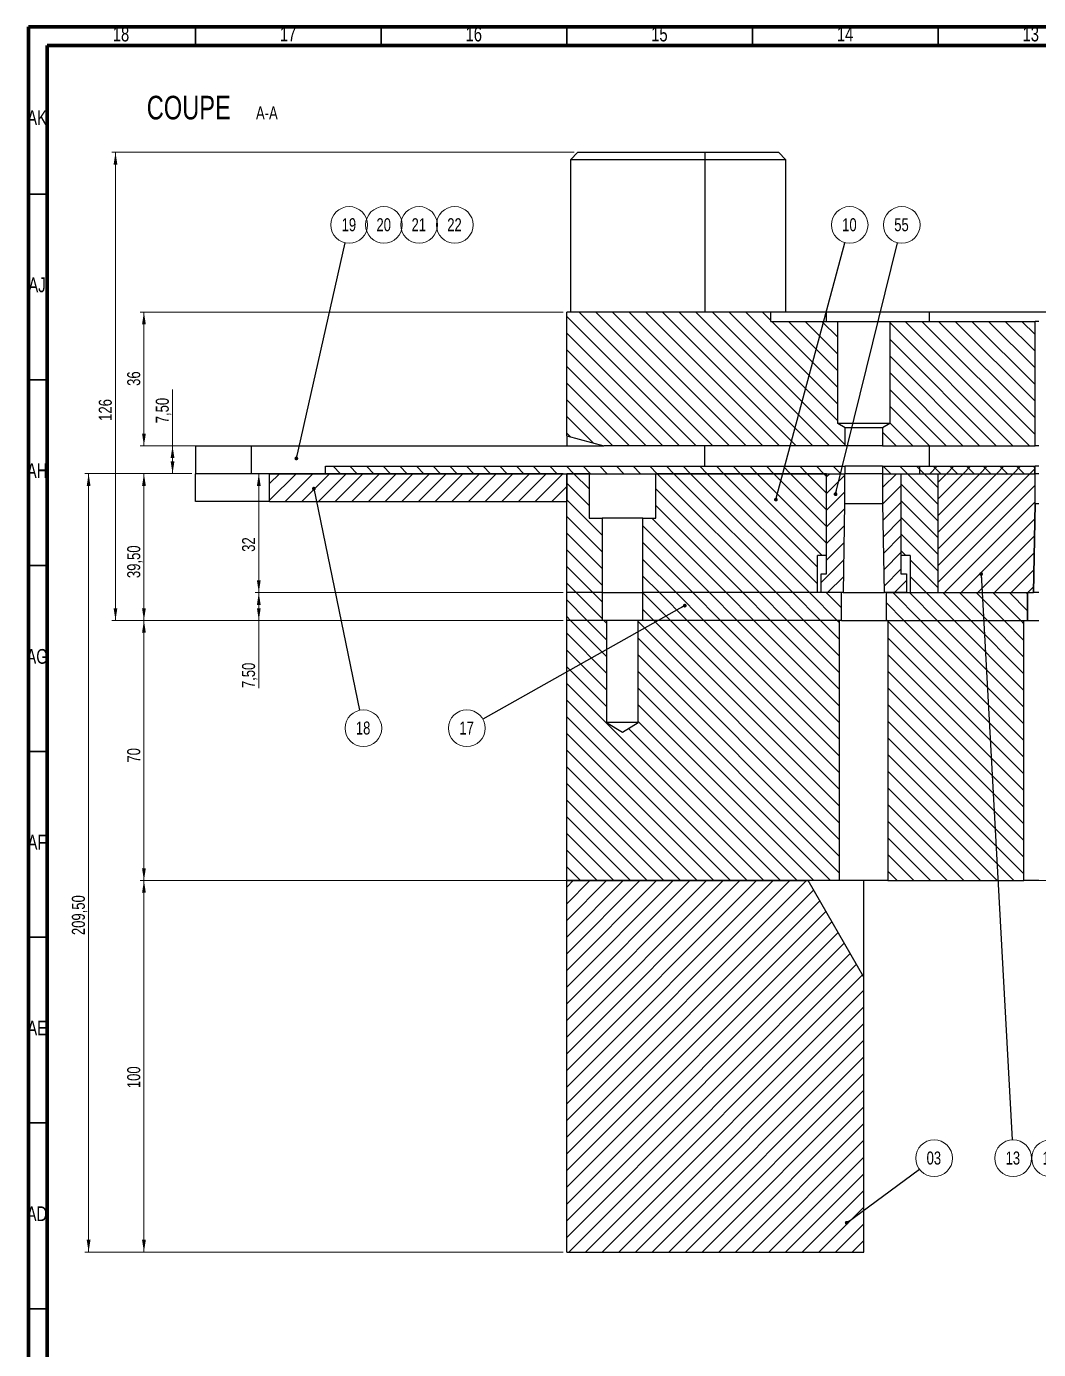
# Model space of a CAD drawing. Header units: millimetres. Extents: x 4 to 907, y 5 to 1495.
# Drawn here: x 4.5 to 277, y 1139 to 1495.1 of the extents above; entities that cross this region are included whole.
import ezdxf

# ---------------------------------------------------------------- set-up
doc = ezdxf.new("R2010")
doc.units = ezdxf.units.MM
doc.styles.add('SLDTEXTSTYLE0', font='TXT', dxfattribs={"width": 0.75})
doc.dimstyles.new('SLDDIMSTYLE0', dxfattribs={"dimtxt": 3.5, "dimasz": 3.302, "dimexe": 0, "dimexo": 0.0625, "dimgap": 0.875, "dimtad": 1, "dimrnd": 1e-09, "dimzin": 12, "dimdsep": 46, "dimtxsty": 'SLDTEXTSTYLE0', "dimsah": 1, "dimcen": 0.09, "dimadec": 0, "dimazin": 3, "dimtfac": 1, "dimtofl": 0, "dimtmove": 0, "dimatfit": 3, "dimfxl": 1, "dimfrac": 2, "dimtolj": 1, "dimtzin": 12, "dimarcsym": 0})
doc.dimstyles.new('SLDDIMSTYLE1', dxfattribs={"dimtxt": 0.18, "dimasz": 1.016, "dimexe": 0, "dimexo": 0.0625, "dimgap": 0, "dimtad": 0, "dimtih": 1, "dimtoh": 1, "dimdec": 0, "dimrnd": 1e-09, "dimzin": 0, "dimdsep": 46, "dimtxsty": 'Standard', "dimblk1": 'DOT', "dimblk2": 'DOT', "dimsah": 1, "dimcen": 0.09, "dimadec": 0, "dimazin": 0, "dimtfac": 1.016, "dimtdec": 0, "dimtofl": 0, "dimtmove": 0, "dimatfit": 3, "dimldrblk": 'DOT', "dimfxl": 1, "dimfrac": 2, "dimtolj": 1, "dimtzin": 0, "dimarcsym": 0})

# ---------------------------------------------------------------- blocks, each defined once
blk = doc.blocks.new('_D_3')
at = {"color": 7, "linetype": 'Continuous', "lineweight": 18}
for p, q in [((48.96, 1374.76), (20.2, 1374.76)), ((21.2, 1374.76), (21.2, 1165.26)), ((148.96, 1165.26), (20.2, 1165.26))]:
    blk.add_line(p, q, dxfattribs=at)
for points in [[(21.2, 1374.76), (20.69, 1371.45), (21.71, 1371.45)], [(21.2, 1165.26), (21.71, 1168.56), (20.69, 1168.56)]]:
    blk.add_solid(points, dxfattribs=at)
at = {"color": 7, "linetype": 'Continuous', "lineweight": 18, "insert": (16.69, 1250.57), "char_height": 3.5, "attachment_point": 1, "rotation": 90, "style": 'SLDTEXTSTYLE0'}
blk.add_mtext('209,50', dxfattribs=at)
blk = doc.blocks.new('_D_4')
at = {"color": 7, "linetype": 'Continuous', "lineweight": 18}
for p, q in [((148.96, 1265.26), (35.1, 1265.26)), ((36.1, 1165.26), (36.1, 1265.26)), ((148.96, 1165.26), (35.1, 1165.26))]:
    blk.add_line(p, q, dxfattribs=at)
for points in [[(36.1, 1265.26), (35.59, 1261.95), (36.61, 1261.95)], [(36.1, 1165.26), (36.61, 1168.56), (35.59, 1168.56)]]:
    blk.add_solid(points, dxfattribs=at)
at = {"color": 7, "linetype": 'Continuous', "lineweight": 18, "insert": (31.59, 1209.38), "char_height": 3.5, "attachment_point": 1, "rotation": 90, "style": 'SLDTEXTSTYLE0'}
blk.add_mtext('100', dxfattribs=at)
blk = doc.blocks.new('_D_5')
at = {"color": 7, "linetype": 'Continuous', "lineweight": 18}
for p, q in [((148.96, 1335.26), (35.1, 1335.26)), ((36.1, 1265.26), (36.1, 1335.26)), ((643.96, 1265.26), (35.1, 1265.26))]:
    blk.add_line(p, q, dxfattribs=at)
for points in [[(36.1, 1335.26), (35.59, 1331.95), (36.61, 1331.95)], [(36.1, 1265.26), (36.61, 1268.56), (35.59, 1268.56)]]:
    blk.add_solid(points, dxfattribs=at)
at = {"color": 7, "linetype": 'Continuous', "lineweight": 18, "insert": (31.59, 1297), "char_height": 3.5, "attachment_point": 1, "rotation": 90, "style": 'SLDTEXTSTYLE0'}
blk.add_mtext('70', dxfattribs=at)
blk = doc.blocks.new('_D_6')
at = {"color": 7, "linetype": 'Continuous', "lineweight": 18}
for p, q in [((148.96, 1342.76), (66.03, 1342.76)), ((67.03, 1335.26), (67.03, 1342.76)), ((148.96, 1335.26), (66.03, 1335.26)), ((67.03, 1335.26), (67.03, 1317.05))]:
    blk.add_line(p, q, dxfattribs=at)
for points in [[(67.03, 1342.76), (66.53, 1339.45), (67.54, 1339.45)], [(67.03, 1335.26), (67.54, 1338.56), (66.53, 1338.56)]]:
    blk.add_solid(points, dxfattribs=at)
at = {"color": 7, "linetype": 'Continuous', "lineweight": 18, "insert": (62.52, 1317.05), "char_height": 3.5, "attachment_point": 1, "rotation": 90, "style": 'SLDTEXTSTYLE0'}
blk.add_mtext('7,50', dxfattribs=at)
blk = doc.blocks.new('_D_7')
at = {"color": 7, "linetype": 'Continuous', "lineweight": 18}
for p, q in [((148.96, 1374.76), (66.03, 1374.76)), ((67.03, 1342.76), (67.03, 1374.76)), ((148.96, 1342.76), (66.03, 1342.76))]:
    blk.add_line(p, q, dxfattribs=at)
for points in [[(67.03, 1374.76), (66.53, 1371.45), (67.54, 1371.45)], [(67.03, 1342.76), (67.54, 1346.06), (66.53, 1346.06)]]:
    blk.add_solid(points, dxfattribs=at)
at = {"color": 7, "linetype": 'Continuous', "lineweight": 18, "insert": (62.52, 1353.73), "char_height": 3.5, "attachment_point": 1, "rotation": 90, "style": 'SLDTEXTSTYLE0'}
blk.add_mtext('32', dxfattribs=at)
blk = doc.blocks.new('_D_8')
at = {"color": 7, "linetype": 'Continuous', "lineweight": 18}
for p, q in [((48.96, 1374.76), (35.1, 1374.76)), ((36.1, 1374.76), (36.1, 1335.26)), ((148.96, 1335.26), (35.1, 1335.26))]:
    blk.add_line(p, q, dxfattribs=at)
for points in [[(36.1, 1374.76), (35.59, 1371.45), (36.61, 1371.45)], [(36.1, 1335.26), (36.61, 1338.56), (35.59, 1338.56)]]:
    blk.add_solid(points, dxfattribs=at)
at = {"color": 7, "linetype": 'Continuous', "lineweight": 18, "insert": (31.59, 1346.66), "char_height": 3.5, "attachment_point": 1, "rotation": 90, "style": 'SLDTEXTSTYLE0'}
blk.add_mtext('39,50', dxfattribs=at)
blk = doc.blocks.new('_D_9')
at = {"color": 7, "linetype": 'Continuous', "lineweight": 18}
for p, q in [((148.96, 1418.26), (35.1, 1418.26)), ((36.1, 1418.26), (36.1, 1382.26)), ((148.96, 1382.26), (35.1, 1382.26))]:
    blk.add_line(p, q, dxfattribs=at)
for points in [[(36.1, 1418.26), (35.59, 1414.95), (36.61, 1414.95)], [(36.1, 1382.26), (36.61, 1385.56), (35.59, 1385.56)]]:
    blk.add_solid(points, dxfattribs=at)
at = {"color": 7, "linetype": 'Continuous', "lineweight": 18, "insert": (31.59, 1398.39), "char_height": 3.5, "attachment_point": 1, "rotation": 90, "style": 'SLDTEXTSTYLE0'}
blk.add_mtext('36', dxfattribs=at)
blk = doc.blocks.new('_D_10')
at = {"color": 7, "linetype": 'Continuous', "lineweight": 18}
for p, q in [((43.8, 1382.26), (43.8, 1397.38)), ((48.96, 1382.26), (42.8, 1382.26)), ((43.8, 1382.26), (43.8, 1374.76)), ((48.96, 1374.76), (42.8, 1374.76))]:
    blk.add_line(p, q, dxfattribs=at)
for points in [[(43.8, 1382.26), (43.29, 1378.95), (44.31, 1378.95)], [(43.8, 1374.76), (44.31, 1378.06), (43.29, 1378.06)]]:
    blk.add_solid(points, dxfattribs=at)
at = {"color": 7, "linetype": 'Continuous', "lineweight": 18, "insert": (39.29, 1388.33), "char_height": 3.5, "attachment_point": 1, "rotation": 90, "style": 'SLDTEXTSTYLE0'}
blk.add_mtext('7,50', dxfattribs=at)
blk = doc.blocks.new('_D_11')
at = {"color": 7, "linetype": 'Continuous', "lineweight": 18}
for p, q in [((151.96, 1461.26), (27.44, 1461.26)), ((28.44, 1461.26), (28.44, 1335.26)), ((148.96, 1335.26), (27.44, 1335.26))]:
    blk.add_line(p, q, dxfattribs=at)
for points in [[(28.44, 1461.26), (27.93, 1457.95), (28.94, 1457.95)], [(28.44, 1335.26), (28.94, 1338.56), (27.93, 1338.56)]]:
    blk.add_solid(points, dxfattribs=at)
at = {"color": 7, "linetype": 'Continuous', "lineweight": 18, "insert": (23.93, 1388.98), "char_height": 3.5, "attachment_point": 1, "rotation": 90, "style": 'SLDTEXTSTYLE0'}
blk.add_mtext('126', dxfattribs=at)
blk = doc.blocks.new('SW_NOTE_24')
at = {"color": 0, "linetype": 'Continuous', "lineweight": 0, "attachment_point": 2, "style": 'SLDTEXTSTYLE0'}
for s, insert, char_height in [('COUPE', (14.59, 8.19), 6.35), ('A-A', (35.62, 5.35), 3.5)]:
    blk.add_mtext(s, dxfattribs=dict(at, insert=insert, char_height=char_height))
blk = doc.blocks.new('SW_NOTE_26')
at = {"color": 0, "linetype": 'Continuous', "lineweight": 0}
blk.add_circle((3.97, 2.93), 4.94, dxfattribs=at)
at = {"color": 0, "linetype": 'Continuous', "lineweight": 0, "insert": (3.9, 4.74), "char_height": 3.5, "attachment_point": 2, "style": 'SLDTEXTSTYLE0'}
blk.add_mtext('03', dxfattribs=at)
blk = doc.blocks.new('_Dot')
at = {"color": 0, "linetype": 'ByBlock', "lineweight": -2}
blk.add_line((-0.5, 0), (-1, 0), dxfattribs=at)
at = {"color": 0, "linetype": 'ByBlock', "const_width": 0.5}
blk.add_lwpolyline([(-0.25, 0, 1), (0.25, 0, 1)], format="xyb", close=True, dxfattribs=at)
blk = doc.blocks.new('SW_NOTE_30')
at = {"color": 0, "linetype": 'Continuous', "lineweight": 0}
blk.add_circle((1.28, 4.77), 4.94, dxfattribs=at)
at = {"color": 0, "linetype": 'Continuous', "lineweight": 0, "insert": (1.21, 6.58), "char_height": 3.5, "attachment_point": 2, "style": 'SLDTEXTSTYLE0'}
blk.add_mtext('10', dxfattribs=at)
blk = doc.blocks.new('SW_NOTE_33')
at = {"color": 0, "linetype": 'Continuous', "lineweight": 0}
blk.add_circle((0.27, -4.93), 4.94, dxfattribs=at)
at = {"color": 0, "linetype": 'Continuous', "lineweight": 0, "insert": (0.2, -3.12), "char_height": 3.5, "attachment_point": 2, "style": 'SLDTEXTSTYLE0'}
blk.add_mtext('13', dxfattribs=at)
blk = doc.blocks.new('SW_NOTE_34')
at = {"color": 0, "linetype": 'Continuous', "lineweight": 0}
blk.add_circle((2.59, 2.7), 4.94, dxfattribs=at)
at = {"color": 0, "linetype": 'Continuous', "lineweight": 0, "insert": (2.52, 4.51), "char_height": 3.5, "attachment_point": 2, "style": 'SLDTEXTSTYLE0'}
blk.add_mtext('15', dxfattribs=at)
blk = doc.blocks.new('SW_NOTE_37')
at = {"color": 0, "linetype": 'Continuous', "lineweight": 0}
blk.add_circle((-4.31, -2.42), 4.94, dxfattribs=at)
at = {"color": 0, "linetype": 'Continuous', "lineweight": 0, "insert": (-4.38, -0.61), "char_height": 3.5, "attachment_point": 2, "style": 'SLDTEXTSTYLE0'}
blk.add_mtext('17', dxfattribs=at)
blk = doc.blocks.new('SW_NOTE_38')
at = {"color": 0, "linetype": 'Continuous', "lineweight": 0}
blk.add_circle((1, -4.84), 4.94, dxfattribs=at)
at = {"color": 0, "linetype": 'Continuous', "lineweight": 0, "insert": (0.93, -3.03), "char_height": 3.5, "attachment_point": 2, "style": 'SLDTEXTSTYLE0'}
blk.add_mtext('18', dxfattribs=at)
blk = doc.blocks.new('SW_NOTE_39')
at = {"color": 0, "linetype": 'Continuous', "lineweight": 0}
blk.add_circle((1.09, 4.82), 4.94, dxfattribs=at)
at = {"color": 0, "linetype": 'Continuous', "lineweight": 0, "insert": (1.02, 6.63), "char_height": 3.5, "attachment_point": 2, "style": 'SLDTEXTSTYLE0'}
blk.add_mtext('19', dxfattribs=at)
blk = doc.blocks.new('SW_NOTE_40')
at = {"color": 0, "linetype": 'Continuous', "lineweight": 0}
blk.add_circle((2.59, 2.7), 4.94, dxfattribs=at)
at = {"color": 0, "linetype": 'Continuous', "lineweight": 0, "insert": (2.52, 4.51), "char_height": 3.5, "attachment_point": 2, "style": 'SLDTEXTSTYLE0'}
blk.add_mtext('20', dxfattribs=at)
blk = doc.blocks.new('SW_NOTE_41')
at = {"color": 0, "linetype": 'Continuous', "lineweight": 0}
blk.add_circle((2.59, 2.7), 4.94, dxfattribs=at)
at = {"color": 0, "linetype": 'Continuous', "lineweight": 0, "insert": (2.52, 4.51), "char_height": 3.5, "attachment_point": 2, "style": 'SLDTEXTSTYLE0'}
blk.add_mtext('21', dxfattribs=at)
blk = doc.blocks.new('SW_NOTE_42')
at = {"color": 0, "linetype": 'Continuous', "lineweight": 0}
blk.add_circle((2.59, 2.7), 4.94, dxfattribs=at)
at = {"color": 0, "linetype": 'Continuous', "lineweight": 0, "insert": (2.52, 4.51), "char_height": 3.5, "attachment_point": 2, "style": 'SLDTEXTSTYLE0'}
blk.add_mtext('22', dxfattribs=at)
blk = doc.blocks.new('SW_NOTE_51')
at = {"color": 0, "linetype": 'Continuous', "lineweight": 0}
blk.add_circle((1.18, 4.8), 4.94, dxfattribs=at)
at = {"color": 0, "linetype": 'Continuous', "lineweight": 0, "insert": (1.11, 6.61), "char_height": 3.5, "attachment_point": 2, "style": 'SLDTEXTSTYLE0'}
blk.add_mtext('55', dxfattribs=at)

msp = doc.modelspace()

# ---------------------------------------------------------------- hatches: boundary and pattern name
at = {"linetype": 'Continuous', "lineweight": 18}
h = msp.add_hatch(dxfattribs=at)
h.set_pattern_fill('ANSI31', angle=90, style=0)
h.paths.add_polyline_path([(159.958, 1382.257), (224.908, 1382.257), (224.908, 1387.085), (222.958, 1388.257), (222.958, 1415.757), (204.958, 1415.757), (204.958, 1418.257), (149.958, 1418.257), (149.958, 1384.936)], flags=0)
h = msp.add_hatch(dxfattribs=at)
h.set_pattern_fill('ANSI31', angle=90, style=0)
h.paths.add_polyline_path([(235.008, 1387.085), (235.008, 1382.257), (276.087, 1382.257), (276.087, 1415.757), (236.958, 1415.757), (236.958, 1388.257)], flags=0)
h = msp.add_hatch(dxfattribs=at)
h.set_pattern_fill('ANSI31', style=0)
h.paths.add_polyline_path([(69.958, 1374.757), (69.958, 1367.257), (149.958, 1367.257), (149.958, 1374.757)], flags=0)
h = msp.add_hatch(dxfattribs=at)
h.set_pattern_fill('ANSI31', angle=90, style=0)
h.paths.add_polyline_path([(84.958, 1376.757), (84.958, 1374.757), (224.908, 1374.757), (224.908, 1376.757)], flags=0)
h = msp.add_hatch(dxfattribs=at)
h.set_pattern_fill('ANSI31', angle=90, style=0)
h.paths.add_polyline_path([(149.958, 1374.757), (149.958, 1342.757), (159.458, 1342.757), (159.458, 1362.757), (155.958, 1362.757), (155.958, 1374.757)], flags=0)
h = msp.add_hatch(dxfattribs=at)
h.set_pattern_fill('ANSI31', angle=90, style=0)
h.paths.add_polyline_path([(170.458, 1342.757), (217.458, 1342.757), (217.458, 1352.757), (219.958, 1352.757), (219.958, 1374.757), (173.958, 1374.757), (173.958, 1362.757), (170.458, 1362.757)], flags=0)
h = msp.add_hatch(dxfattribs=at)
h.set_pattern_fill('ANSI31', style=0)
h.paths.add_polyline_path([(218.458, 1347.757), (218.458, 1342.757), (224.389, 1342.757), (224.808, 1366.757), (224.808, 1374.757), (219.958, 1374.757), (219.958, 1347.757)], flags=0)
h = msp.add_hatch(dxfattribs=at)
h.set_pattern_fill('ANSI31', angle=90, style=0)
h.paths.add_polyline_path([(276.087, 1376.757), (235.008, 1376.757), (235.008, 1374.757), (276.087, 1374.757)], flags=0)
h = msp.add_hatch(dxfattribs=at)
h.set_pattern_fill('ANSI31', style=0)
h.paths.add_polyline_path([(241.458, 1342.757), (241.458, 1347.757), (239.958, 1347.757), (239.958, 1374.757), (235.108, 1374.757), (235.108, 1366.757), (235.526, 1342.757)], flags=0)
h = msp.add_hatch(dxfattribs=at)
h.set_pattern_fill('ANSI31', angle=90, style=0)
h.paths.add_polyline_path([(249.958, 1374.757), (239.958, 1374.757), (239.958, 1352.757), (242.458, 1352.757), (242.458, 1342.757), (249.958, 1342.757)], flags=0)
h = msp.add_hatch(dxfattribs=at)
h.set_pattern_fill('ANSI31', style=0)
h.paths.add_polyline_path([(244.958, 1376.757), (244.958, 1374.757), (276.018, 1374.757), (276.018, 1376.757)], flags=0)
h = msp.add_hatch(dxfattribs=at)
h.set_pattern_fill('ANSI31', style=0)
h.paths.add_polyline_path([(249.958, 1374.757), (249.958, 1342.757), (275.668, 1342.757), (276.087, 1366.757), (276.087, 1374.757)], flags=0)
h = msp.add_hatch(dxfattribs=at)
h.set_pattern_fill('ANSI31', angle=90, style=0)
h.paths.add_polyline_path([(149.958, 1342.757), (149.958, 1335.257), (159.458, 1335.257), (159.458, 1342.757)], flags=0)
h = msp.add_hatch(dxfattribs=at)
h.set_pattern_fill('ANSI31', angle=90, style=0)
h.paths.add_polyline_path([(170.458, 1335.257), (223.958, 1335.257), (223.958, 1342.757), (170.458, 1342.757)], flags=0)
h = msp.add_hatch(dxfattribs=at)
h.set_pattern_fill('ANSI31', angle=90, style=0)
h.paths.add_polyline_path([(274.087, 1342.757), (235.958, 1342.757), (235.958, 1335.257), (274.087, 1335.257)], flags=0)
h = msp.add_hatch(dxfattribs=at)
h.set_pattern_fill('ANSI31', angle=90, style=0)
h.paths.add_polyline_path([(149.958, 1265.257), (223.458, 1265.257), (223.458, 1335.257), (169.208, 1335.257), (169.208, 1307.757), (164.958, 1305.203), (160.708, 1307.757), (160.708, 1335.257), (149.958, 1335.257)], flags=0)
h = msp.add_hatch(dxfattribs=at)
h.set_pattern_fill('ANSI31', angle=90, style=0)
h.paths.add_polyline_path([(273.087, 1335.257), (236.458, 1335.257), (236.458, 1265.257), (273.087, 1265.257)], flags=0)
h = msp.add_hatch(dxfattribs=at)
h.set_pattern_fill('ANSI31', style=0)
h.paths.add_polyline_path([(214.958, 1265.257), (149.958, 1265.257), (149.958, 1165.257), (229.958, 1165.257), (229.958, 1239.276)], flags=0)

# ---------------------------------------------------------------- linework, layer by layer
at = {"color": 7, "linetype": 'Continuous', "lineweight": 70}
for p, q in [((5, 5), (5, 1495)), ((5, 1495), (895, 1495)), ((10, 10), (10, 1490)), ((10, 1490), (890, 1490))]:
    msp.add_line(p, q, dxfattribs=at)
at = {"color": 7, "linetype": 'Continuous', "lineweight": 35}
for p, q in [((50, 1490), (50, 1495)), ((100, 1490), (100, 1495)), ((150, 1490), (150, 1495)), ((200, 1490), (200, 1495)), ((250, 1490), (250, 1495)), ((10, 1450), (5, 1450)), ((10, 1400), (5, 1400)), ((10, 1350), (5, 1350)), ((10, 1300), (5, 1300)), ((10, 1250), (5, 1250)), ((10, 1200), (5, 1200)), ((10, 1150), (5, 1150))]:
    msp.add_line(p, q, dxfattribs=at)
at = {"color": 7, "linetype": 'Continuous', "lineweight": 25}
for p, q in [((152.958, 1461.257), (150.958, 1459.257)), ((152.958, 1461.257), (187.187, 1461.257)), ((187.187, 1461.257), (206.958, 1461.257)), ((187.187, 1461.257), (187.187, 1459.257)), ((208.958, 1459.257), (206.958, 1461.257)), ((150.958, 1459.257), (150.958, 1418.257)), ((187.187, 1459.257), (150.958, 1459.257)), ((187.187, 1459.257), (187.187, 1418.257)), ((208.958, 1459.257), (187.187, 1459.257)), ((208.958, 1418.257), (208.958, 1459.257)), ((149.958, 1384.936), (149.958, 1418.257)), ((204.958, 1418.257), (149.958, 1418.257)), ((204.958, 1415.757), (204.958, 1418.257)), ((219.958, 1418.257), (204.958, 1418.257)), ((219.958, 1415.757), (219.958, 1418.257)), ((247.617, 1418.257), (219.958, 1418.257)), ((247.617, 1415.757), (247.617, 1418.257)), ((339.958, 1418.257), (247.617, 1418.257)), ((204.958, 1415.757), (222.958, 1415.757)), ((222.958, 1388.257), (222.958, 1415.757)), ((222.958, 1415.757), (236.958, 1415.757)), ((236.958, 1415.757), (236.958, 1388.257)), ((236.958, 1415.757), (276.087, 1415.757)), ((276.087, 1382.257), (276.087, 1415.757)), ((276.087, 1415.757), (276.087, 1415.757)), ((276.087, 1382.257), (276.087, 1415.757)), ((277.087, 1415.757), (276.087, 1415.757)), ((224.908, 1387.085), (222.958, 1388.257)), ((236.958, 1388.257), (222.958, 1388.257)), ((224.908, 1382.257), (224.908, 1387.085)), ((235.008, 1387.085), (224.908, 1387.085)), ((236.958, 1388.257), (235.008, 1387.085)), ((235.008, 1387.085), (235.008, 1382.257)), ((49.958, 1382.257), (49.958, 1374.757)), ((49.958, 1382.257), (64.958, 1382.257)), ((64.958, 1382.257), (64.958, 1374.757)), ((64.958, 1382.257), (159.958, 1382.257)), ((149.958, 1384.936), (159.958, 1382.257)), ((149.958, 1384.936), (149.958, 1382.257)), ((149.958, 1382.257), (159.958, 1382.257)), ((224.908, 1382.257), (159.958, 1382.257)), ((187.187, 1376.757), (187.187, 1382.257)), ((235.008, 1382.257), (224.908, 1382.257)), ((235.008, 1382.257), (276.087, 1382.257)), ((247.617, 1376.757), (247.617, 1382.257)), ((276.087, 1382.257), (276.087, 1382.257)), ((277.087, 1382.257), (276.087, 1382.257)), ((49.958, 1367.257), (49.958, 1374.757)), ((69.958, 1374.757), (49.958, 1374.757)), ((69.958, 1374.757), (149.958, 1374.757)), ((69.958, 1367.257), (69.958, 1374.757)), ((84.958, 1374.757), (84.958, 1376.757)), ((84.958, 1376.757), (224.908, 1376.757)), ((84.958, 1374.757), (224.908, 1374.757)), ((155.958, 1374.757), (149.958, 1374.757)), ((149.958, 1342.757), (149.958, 1374.757)), ((149.958, 1374.757), (149.958, 1367.257)), ((155.958, 1374.757), (155.958, 1362.757)), ((173.958, 1362.757), (173.958, 1374.757)), ((219.958, 1374.757), (173.958, 1374.757)), ((219.958, 1352.757), (219.958, 1374.757)), ((219.958, 1347.757), (219.958, 1374.757)), ((219.958, 1374.757), (224.808, 1374.757)), ((224.808, 1374.757), (224.808, 1366.757)), ((224.908, 1374.757), (224.908, 1376.757)), ((235.008, 1376.757), (224.908, 1376.757)), ((235.008, 1374.757), (224.908, 1374.757)), ((235.008, 1376.757), (235.008, 1374.757)), ((235.008, 1376.757), (276.087, 1376.757)), ((235.008, 1374.757), (276.087, 1374.757)), ((235.108, 1366.757), (235.108, 1374.757)), ((235.108, 1374.757), (239.958, 1374.757)), ((239.958, 1374.757), (239.958, 1352.757)), ((239.958, 1374.757), (249.958, 1374.757)), ((239.958, 1374.757), (239.958, 1347.757)), ((244.958, 1376.757), (276.018, 1376.757)), ((244.958, 1376.757), (244.958, 1374.757)), ((244.958, 1374.757), (276.018, 1374.757)), ((249.958, 1342.757), (249.958, 1374.757)), ((249.958, 1374.757), (276.087, 1374.757)), ((276.018, 1374.757), (276.018, 1376.757)), ((276.087, 1374.757), (276.087, 1376.757)), ((276.087, 1374.757), (276.087, 1376.757)), ((276.087, 1376.757), (276.087, 1376.757)), ((277.087, 1376.757), (276.087, 1376.757)), ((276.087, 1366.757), (276.087, 1374.757)), ((276.087, 1374.757), (276.087, 1374.757)), ((276.087, 1366.757), (276.087, 1374.757)), ((277.087, 1374.757), (276.087, 1374.757)), ((69.958, 1367.257), (49.958, 1367.257)), ((69.958, 1367.257), (149.958, 1367.257)), ((224.808, 1366.757), (224.389, 1342.757)), ((224.808, 1366.757), (235.108, 1366.757)), ((235.526, 1342.757), (235.108, 1366.757)), ((276.087, 1366.757), (275.668, 1342.757)), ((275.669, 1342.757), (276.087, 1366.757)), ((276.087, 1366.757), (276.087, 1366.757)), ((276.087, 1366.757), (277.087, 1366.757)), ((155.958, 1362.757), (159.458, 1362.757)), ((159.458, 1362.757), (159.458, 1342.757)), ((170.458, 1362.757), (159.458, 1362.757)), ((170.458, 1342.757), (170.458, 1362.757)), ((170.458, 1362.757), (173.958, 1362.757)), ((217.458, 1342.757), (217.458, 1352.757)), ((219.958, 1352.757), (217.458, 1352.757)), ((242.458, 1352.757), (239.958, 1352.757)), ((242.458, 1352.757), (242.458, 1342.757)), ((218.458, 1342.757), (218.458, 1347.757)), ((218.458, 1347.757), (219.958, 1347.757)), ((239.958, 1347.757), (241.458, 1347.757)), ((241.458, 1347.757), (241.458, 1342.757)), ((159.458, 1342.757), (149.958, 1342.757)), ((149.958, 1335.257), (149.958, 1342.757)), ((159.458, 1342.757), (159.458, 1335.257)), ((159.458, 1342.757), (170.458, 1342.757)), ((170.458, 1335.257), (170.458, 1342.757)), ((223.958, 1342.757), (170.458, 1342.757)), ((217.458, 1342.757), (170.458, 1342.757)), ((224.389, 1342.757), (218.458, 1342.757)), ((223.958, 1335.257), (223.958, 1342.757)), ((224.389, 1342.757), (235.526, 1342.757)), ((241.458, 1342.757), (235.526, 1342.757)), ((235.958, 1342.757), (235.958, 1335.257)), ((235.958, 1342.757), (274.087, 1342.757)), ((242.458, 1342.757), (249.958, 1342.757)), ((249.958, 1342.757), (275.668, 1342.757)), ((274.087, 1335.257), (274.087, 1342.757)), ((274.087, 1342.757), (274.087, 1335.257)), ((275.669, 1342.757), (275.668, 1342.757)), ((277.087, 1342.757), (275.669, 1342.757)), ((149.958, 1265.257), (149.958, 1335.257)), ((160.708, 1335.257), (149.958, 1335.257)), ((159.458, 1335.257), (149.958, 1335.257)), ((160.708, 1335.257), (160.708, 1307.757)), ((169.208, 1335.257), (160.708, 1335.257)), ((169.208, 1307.757), (169.208, 1335.257)), ((223.458, 1335.257), (169.208, 1335.257)), ((223.958, 1335.257), (170.458, 1335.257)), ((223.458, 1265.257), (223.458, 1335.257)), ((223.958, 1335.257), (235.958, 1335.257)), ((235.958, 1335.257), (274.087, 1335.257)), ((236.458, 1335.257), (236.458, 1265.257)), ((236.458, 1335.257), (273.087, 1335.257)), ((273.087, 1265.257), (273.087, 1335.257)), ((273.087, 1265.257), (273.087, 1335.257)), ((274.087, 1335.257), (274.087, 1335.257)), ((274.087, 1335.257), (277.087, 1335.257)), ((160.708, 1307.757), (164.958, 1305.203)), ((169.208, 1307.757), (160.708, 1307.757)), ((164.958, 1305.203), (169.208, 1307.757)), ((223.458, 1265.257), (149.958, 1265.257)), ((149.958, 1265.257), (214.958, 1265.257)), ((149.958, 1165.257), (149.958, 1265.257)), ((229.958, 1239.276), (214.958, 1265.257)), ((236.458, 1265.257), (223.458, 1265.257)), ((229.958, 1239.276), (229.958, 1265.257)), ((236.458, 1265.257), (273.087, 1265.257)), ((273.087, 1265.257), (273.087, 1265.257)), ((277.087, 1265.257), (273.087, 1265.257)), ((229.958, 1165.257), (229.958, 1239.276)), ((149.958, 1165.257), (229.958, 1165.257))]:
    msp.add_line(p, q, dxfattribs=at)

# ---------------------------------------------------------------- block references
at = {"color": 7, "linetype": 'Continuous', "lineweight": 0}
for name, p in [('SW_NOTE_24', (33.587, 1468.267)), ('SW_NOTE_39', (90.272, 1436.88)), ('SW_NOTE_40', (98.147, 1438.995)), ('SW_NOTE_41', (107.601, 1438.995)), ('SW_NOTE_42', (117.218, 1438.995)), ('SW_NOTE_30', (224.879, 1436.928)), ('SW_NOTE_51', (239, 1436.902)), ('SW_NOTE_38', (94.192, 1311.082)), ('SW_NOTE_37', (127.37, 1308.665)), ('SW_NOTE_26', (244.925, 1187.584)), ('SW_NOTE_33', (269.901, 1195.447)), ('SW_NOTE_34', (277.528, 1187.813))]:
    msp.add_blockref(name, p, dxfattribs=at)

# ---------------------------------------------------------------- texts
at = {"color": 7, "linetype": 'Continuous', "lineweight": 0, "char_height": 3.9688, "attachment_point": 2, "style": 'SLDTEXTSTYLE0'}
for s, insert in [('18', (29.92, 1495.06)), ('17', (74.92, 1495.06)), ('16', (124.92, 1495.06)), ('15', (174.92, 1495.06)), ('14', (224.92, 1495.06)), ('13', (274.92, 1495.06)), ('AK', (7.328, 1472.56)), ('AJ', (7.305, 1427.56)), ('AH', (7.33, 1377.56)), ('AG', (7.326, 1327.56)), ('AF', (7.297, 1277.56)), ('AE', (7.347, 1227.56)), ('AD', (7.292, 1177.56))]:
    msp.add_mtext(s, dxfattribs=dict(at, insert=insert))

# ---------------------------------------------------------------- dimensions: what is measured, and where the dimension line sits
at = {"color": 7, "linetype": 'Continuous', "lineweight": 18}
for base, p1, p2, picture, middle in [((28.437, 1335.257), (152.958, 1461.257), (149.958, 1335.257), '_D_11', (28.437, 1392.857)), ((36.101, 1382.257), (149.958, 1418.257), (149.958, 1382.257), '_D_9', (36.101, 1400.978)), ((43.8, 1374.757), (49.958, 1382.257), (49.958, 1374.757), '_D_10', (43.8, 1392.857)), ((21.199, 1165.257), (49.958, 1374.757), (149.958, 1165.257), '_D_3', (21.199, 1257.677)), ((36.101, 1335.257), (49.958, 1374.757), (149.958, 1335.257), '_D_8', (36.101, 1352.479)), ((67.034, 1374.757), (149.958, 1342.757), (149.958, 1374.757), '_D_7', (67.034, 1356.313)), ((67.034, 1342.757), (149.958, 1335.257), (149.958, 1342.757), '_D_6', (67.034, 1321.574)), ((36.101, 1335.257), (644.958, 1265.257), (149.958, 1335.257), '_D_5', (36.101, 1299.589)), ((36.101, 1265.257), (149.958, 1165.257), (149.958, 1265.257), '_D_4', (36.101, 1213.263))]:
    dim = msp.add_linear_dim(base=base, p1=p1, p2=p2, angle=90, dimstyle='SLDDIMSTYLE0', dxfattribs=at)
    dim.commit()
    dim.dimension.update_dxf_attribs({"geometry": picture, "text_midpoint": middle, "dimtype": 160})

# ---------------------------------------------------------------- leaders
at = {"color": 7, "linetype": 'Continuous', "lineweight": 0}
for points in [[(77.152, 1378.859), (90.272, 1436.88)], [(206.29, 1367.781), (224.879, 1436.928)], [(222.359, 1369.228), (239, 1436.902)], [(81.865, 1370.725), (94.192, 1311.082)], [(261.55, 1347.753), (269.901, 1195.447)], [(181.754, 1339.238), (127.37, 1308.665)], [(225.359, 1173.15), (244.925, 1187.584)]]:
    msp.add_leader(points, dimstyle='SLDDIMSTYLE1', dxfattribs=at)

doc.saveas('drawing.dxf')
